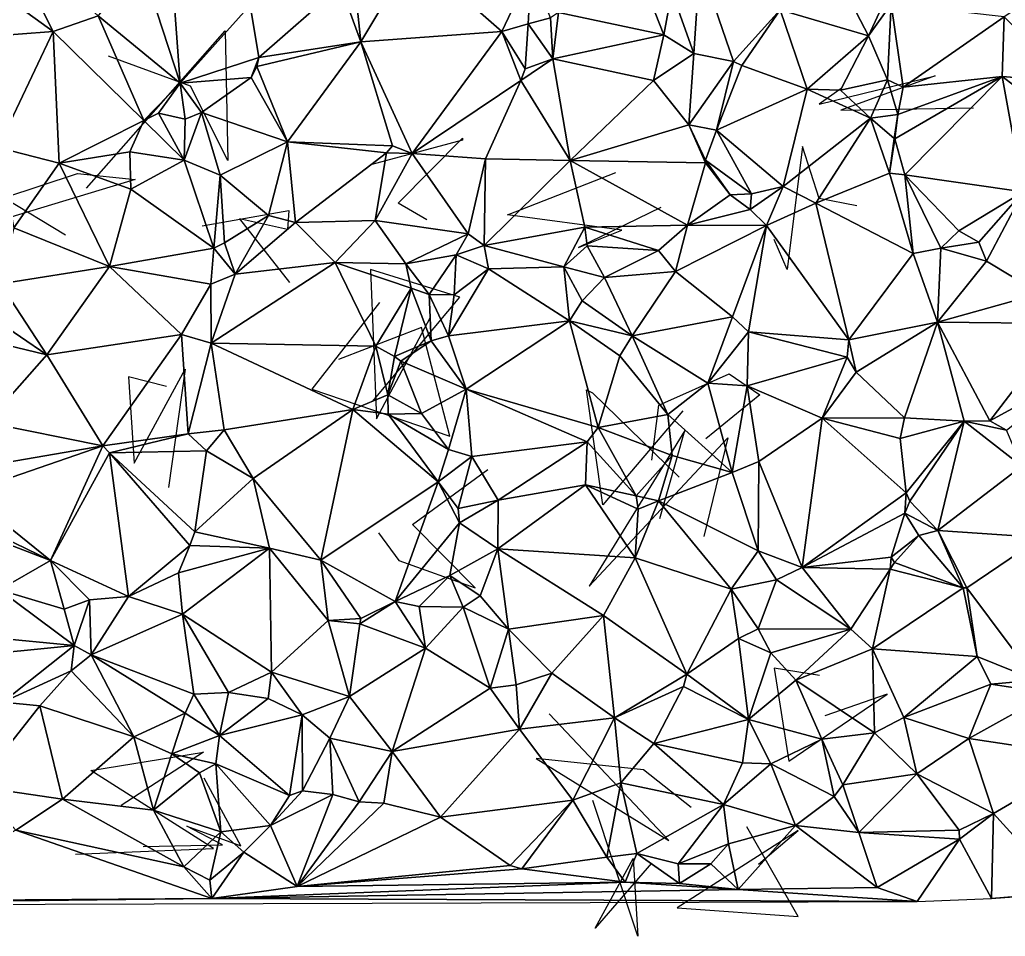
# Model space of a CAD drawing. Header units: metres. Extents: x -15.4 to 15.8, y -15.4 to 15.8.
# Drawn here: x -3.52 to 7.95, y -15.35 to -4.69 of the extents above; entities that cross this region are included whole.
import ezdxf

# ---------------------------------------------------------------- set-up
doc = ezdxf.new("R2010")
doc.units = ezdxf.units.M
doc.layers.add('CRACKS', color=1, linetype='Continuous')
doc.layers.add('STREET_MESH', color=7, linetype='Continuous')

msp = doc.modelspace()

# ---------------------------------------------------------------- linework, layer by layer
at = {"layer": 'CRACKS'}
for points in [[(-2.742, -6.648, 0.1), (-1.129, -4.815, 0.1), (-1.097, -6.326, 0.1), (-1.533, -5.459, 0.1), (-2.483, -5.113, 0.1)], [(6.037, -5.487, 0.1), (5.782, -5.671, 0.1), (7.132, -5.339, 0.1), (6.032, -5.738, 0.1), (7.575, -5.713, 0.1)], [(1.218, -7.016, 0.1), (0.885, -6.821, 0.1), (1.633, -6.067, 0.1), (1.632, -6.09, 0.1), (0.577, -6.373, 0.1)], [(6.218, -6.853, 0.1), (5.782, -6.767, 0.1), (5.589, -6.161, 0.1), (5.41, -7.592, 0.1), (5.259, -7.246, 0.1)], [(-2.986, -7.192, 0.1), (-3.702, -6.761, 0.1), (-2.847, -6.476, 0.1), (-2.175, -6.548, 0.1), (-3.791, -7.035, 0.1)], [(3.938, -6.871, 0.1), (2.982, -7.336, 0.1), (3.488, -7.134, 0.1), (2.158, -6.957, 0.1), (3.416, -6.464, 0.1)], [(-1.394, -7.085, 0.1), (-0.387, -6.907, 0.1), (-0.402, -7.127, 0.1), (-0.963, -7.004, 0.1), (-0.381, -7.746, 0.1)], [(0.587, -9.129, 0.1), (1.6, -7.917, 0.1), (0.563, -7.594, 0.1), (0.633, -9.331, 0.1), (1.262, -8.149, 0.1)], [(0.667, -7.977, 0.1), (-0.118, -8.984, 0.1), (1.487, -9.532, 0.1), (1.155, -8.267, 0.1), (0.192, -8.64, 0.1)], [(-1.81, -8.953, 0.1), (-2.252, -8.843, 0.1), (-2.188, -9.847, 0.1), (-1.592, -8.752, 0.1), (-1.788, -10.128, 0.1)], [(3.835, -9.81, 0.1), (3.917, -9.171, 0.1), (4.736, -8.809, 0.1), (5.091, -9.05, 0.1), (4.464, -9.564, 0.1)], [(4.194, -9.237, 0.1), (3.266, -10.333, 0.1), (3.074, -8.993, 0.1), (3.146, -9.027, 0.1), (4.152, -10.008, 0.1)], [(3.93, -10.49, 0.1), (4.219, -9.468, 0.1), (3.107, -11.279, 0.1), (4.72, -9.55, 0.1), (4.441, -10.701, 0.1)], [(0.654, -10.658, 0.1), (0.893, -10.98, 0.1), (1.782, -11.297, 0.1), (1.052, -10.561, 0.1), (1.926, -9.92, 0.1)], [(5.787, -12.319, 0.1), (5.259, -12.232, 0.1), (5.43, -13.313, 0.1), (6.574, -12.536, 0.1), (5.846, -12.785, 0.1)], [(4.293, -13.854, 0.1), (3.74, -13.413, 0.1), (2.49, -13.283, 0.1), (4.031, -14.237, 0.1), (2.642, -12.763, 0.1)], [(-2.869, -14.398, 0.1), (-1.263, -14.331, 0.1), (-2.69, -13.422, 0.1), (-1.381, -13.208, 0.1), (-2.337, -13.831, 0.1)], [(-2.08, -14.305, 0.1), (-1.16, -14.287, 0.1), (-1.573, -14.07, 0.1), (-0.945, -14.301, 0.1), (-1.372, -13.511, 0.1)], [(3.833, -14.502, 0.1), (3.176, -15.256, 0.1), (3.617, -14.445, 0.1), (3.674, -15.352, 0.1), (3.148, -13.771, 0.1)], [(5.077, -14.514, 0.1), (5.539, -14.119, 0.1), (4.13, -15.02, 0.1), (5.539, -15.123, 0.1), (4.94, -14.077, 0.1)]]:
    msp.add_polyline3d(points, dxfattribs=at)
at = {"layer": 'STREET_MESH'}
for points in [[(-3.729, -3.632), (-4.095, -4.125), (-3.127, -4.824)], [(-2.606, -4.643), (-3.729, -3.632), (-3.127, -4.824)], [(-1.762, -3.889), (-2.125, -3.973), (-1.65, -5.426)], [(-0.836, -4.517), (-1.762, -3.889), (-1.65, -5.426)], [(6.354, -4.876), (5.834, -3.873), (5.329, -4.571)], [(5.834, -3.873), (6.354, -4.876), (6.532, -4.489)], [(-2.125, -3.973), (-2.606, -4.643), (-1.65, -5.426)], [(0.377, -4.244), (0.449, -4.943), (1.062, -3.922)], [(0.449, -4.943), (2.092, -4.825), (1.062, -3.922)], [(2.092, -4.825), (2.432, -4.104), (1.062, -3.922)], [(-4.095, -4.125), (-4.354, -4.919), (-3.127, -4.824)], [(2.398, -4.736), (2.432, -4.104), (2.092, -4.825)], [(2.398, -4.736), (2.655, -4.664), (2.432, -4.104)], [(4.324, -5.08), (4.395, -4.03), (4.069, -4.36)], [(4.324, -5.08), (4.784, -5.175), (4.395, -4.03)], [(4.395, -4.03), (4.784, -5.175), (5.329, -4.571)], [(0.212, -4.293), (-0.836, -4.517), (-0.735, -5.128)], [(0.449, -4.943), (0.212, -4.293), (-0.735, -5.128)], [(0.377, -4.244), (0.212, -4.293), (0.449, -4.943)], [(3.976, -4.861), (3.764, -4.326), (2.751, -4.605)], [(3.764, -4.326), (3.976, -4.861), (4.069, -4.36)], [(7.932, -4.654), (8.695, -5.409), (8.402, -4.343)], [(3.976, -4.861), (4.324, -5.08), (4.069, -4.36)], [(-0.836, -4.517), (-1.65, -5.426), (-0.735, -5.128)], [(4.784, -5.175), (4.883, -5.22), (5.329, -4.571)], [(4.883, -5.22), (5.64, -5.497), (5.329, -4.571)], [(5.64, -5.497), (6.354, -4.876), (5.329, -4.571)], [(6.354, -4.876), (6.62, -4.506), (6.532, -4.489)], [(6.354, -4.876), (6.578, -5.386), (6.62, -4.506)], [(6.62, -4.506), (6.578, -5.386), (6.759, -5.471)], [(7.932, -4.654), (6.62, -4.506), (6.759, -5.471)], [(-2.074, -5.858), (-2.606, -4.643), (-3.127, -4.824)], [(-2.606, -4.643), (-2.074, -5.858), (-1.65, -5.426)], [(2.655, -4.664), (2.398, -4.736), (2.683, -5.141)], [(2.751, -4.605), (2.655, -4.664), (2.683, -5.141)], [(3.976, -4.861), (2.751, -4.605), (2.683, -5.141)], [(7.91, -5.349), (7.932, -4.654), (6.759, -5.471)], [(7.932, -4.654), (7.91, -5.349), (8.695, -5.409)], [(2.361, -5.258), (2.398, -4.736), (2.092, -4.825)], [(2.398, -4.736), (2.361, -5.258), (2.683, -5.141)], [(-4.354, -4.919), (-3.771, -6.175), (-3.127, -4.824)], [(-3.771, -6.175), (-3.059, -6.356), (-3.127, -4.824)], [(-3.059, -6.356), (-2.074, -5.858), (-3.127, -4.824)], [(2.092, -4.825), (0.449, -4.943), (1.049, -6.242)], [(2.312, -5.396), (2.092, -4.825), (1.049, -6.242)], [(2.312, -5.396), (2.361, -5.258), (2.092, -4.825)], [(3.976, -4.861), (2.683, -5.141), (3.856, -5.394)], [(4.324, -5.08), (3.976, -4.861), (3.856, -5.394)], [(6.03, -5.506), (6.354, -4.876), (5.64, -5.497)], [(6.03, -5.506), (6.578, -5.386), (6.354, -4.876)], [(-0.758, -5.231), (0.449, -4.943), (-0.735, -5.128)], [(-0.758, -5.231), (-0.404, -6.106), (0.449, -4.943)], [(-0.404, -6.106), (0.819, -6.156), (0.449, -4.943)], [(0.449, -4.943), (0.819, -6.156), (1.049, -6.242)], [(-1.65, -5.426), (-0.824, -5.36), (-0.735, -5.128)], [(-0.824, -5.36), (-0.758, -5.231), (-0.735, -5.128)], [(2.312, -5.396), (2.887, -6.327), (2.683, -5.141)], [(2.361, -5.258), (2.312, -5.396), (2.683, -5.141)], [(2.683, -5.141), (2.887, -6.327), (3.856, -5.394)], [(4.265, -5.912), (4.324, -5.08), (3.856, -5.394)], [(4.324, -5.08), (4.265, -5.912), (4.784, -5.175)], [(-0.758, -5.231), (-0.824, -5.36), (-0.404, -6.106)], [(4.784, -5.175), (4.265, -5.912), (4.589, -5.972)], [(4.784, -5.175), (4.589, -5.972), (4.883, -5.22)], [(4.883, -5.22), (4.589, -5.972), (5.64, -5.497)], [(-1.402, -5.767), (-0.824, -5.36), (-1.65, -5.426)], [(-0.824, -5.36), (-1.402, -5.767), (-0.404, -6.106)], [(6.578, -5.386), (6.03, -5.506), (6.38, -5.833)], [(6.578, -5.386), (6.38, -5.833), (6.696, -5.788)], [(6.578, -5.386), (6.696, -5.788), (6.759, -5.471)], [(7.91, -5.349), (6.696, -5.788), (6.661, -6.073)], [(6.779, -6.49), (7.91, -5.349), (6.661, -6.073)], [(6.696, -5.788), (7.91, -5.349), (6.759, -5.471)], [(7.91, -5.349), (6.779, -6.49), (8.154, -6.691)], [(7.91, -5.349), (8.197, -5.563), (8.695, -5.409)], [(8.197, -5.563), (7.91, -5.349), (8.154, -6.691)], [(-2.074, -5.858), (-1.905, -5.774), (-1.65, -5.426)], [(-1.905, -5.774), (-1.593, -5.844), (-1.65, -5.426)], [(-1.593, -5.844), (-1.402, -5.767), (-1.65, -5.426)], [(1.902, -6.304), (2.312, -5.396), (1.049, -6.242)], [(2.312, -5.396), (1.902, -6.304), (2.887, -6.327)], [(2.887, -6.327), (4.265, -5.912), (3.856, -5.394)], [(4.589, -5.972), (5.364, -6.629), (5.64, -5.497)], [(5.364, -6.629), (6.38, -5.833), (5.64, -5.497)], [(6.38, -5.833), (6.03, -5.506), (5.64, -5.497)], [(-1.604, -6.32), (-1.905, -5.774), (-2.074, -5.858)], [(-1.905, -5.774), (-1.604, -6.32), (-1.593, -5.844)], [(-1.402, -5.767), (-1.604, -6.32), (-1.185, -6.497)], [(-1.604, -6.32), (-1.402, -5.767), (-1.593, -5.844)], [(-1.402, -5.767), (-1.185, -6.497), (-0.404, -6.106)], [(6.38, -5.833), (5.364, -6.629), (5.741, -6.82)], [(6.599, -6.471), (6.38, -5.833), (5.741, -6.82)], [(6.38, -5.833), (6.655, -6.07), (6.696, -5.788)], [(6.599, -6.471), (6.655, -6.07), (6.38, -5.833)], [(6.696, -5.788), (6.655, -6.07), (6.661, -6.073)], [(-3.059, -6.356), (-2.235, -6.226), (-2.074, -5.858)], [(-2.235, -6.226), (-1.604, -6.32), (-2.074, -5.858)], [(4.46, -6.351), (4.265, -5.912), (2.887, -6.327)], [(4.589, -5.972), (4.265, -5.912), (4.461, -6.323)], [(4.461, -6.323), (4.265, -5.912), (4.46, -6.351)], [(4.589, -5.972), (4.461, -6.323), (4.994, -6.711)], [(5.364, -6.629), (4.589, -5.972), (4.994, -6.711)], [(6.655, -6.07), (6.599, -6.471), (6.661, -6.073)], [(6.599, -6.471), (6.779, -6.49), (6.661, -6.073)], [(-3.588, -7.109), (-3.059, -6.356), (-3.771, -6.175)], [(-1.185, -6.497), (-0.623, -6.966), (-0.404, -6.106)], [(-0.404, -6.106), (-0.623, -6.966), (-0.311, -7.046)], [(0.75, -6.234), (0.819, -6.156), (-0.404, -6.106)], [(0.75, -6.234), (-0.404, -6.106), (-0.311, -7.046)], [(0.819, -6.156), (0.75, -6.234), (1.049, -6.242)], [(-2.235, -6.226), (-3.059, -6.356), (-2.227, -6.659)], [(-1.604, -6.32), (-2.235, -6.226), (-2.227, -6.659)], [(0.617, -7.025), (0.75, -6.234), (-0.311, -7.046)], [(0.75, -6.234), (0.617, -7.025), (1.049, -6.242)], [(0.617, -7.025), (1.698, -7.18), (1.049, -6.242)], [(1.698, -7.18), (1.902, -6.304), (1.049, -6.242)], [(1.902, -6.304), (1.698, -7.18), (1.885, -7.313)], [(2.887, -6.327), (1.902, -6.304), (1.885, -7.313)], [(-3.059, -6.356), (-3.588, -7.109), (-2.472, -7.56)], [(-3.059, -6.356), (-2.472, -7.56), (-2.227, -6.659)], [(-1.259, -7.347), (-1.604, -6.32), (-2.227, -6.659)], [(-1.604, -6.32), (-1.259, -7.347), (-1.185, -6.497)], [(3.055, -7.102), (2.887, -6.327), (1.885, -7.313)], [(4.251, -7.078), (4.46, -6.351), (2.887, -6.327)], [(3.055, -7.102), (4.251, -7.078), (2.887, -6.327)], [(4.251, -7.078), (4.748, -6.726), (4.46, -6.351)], [(4.748, -6.726), (4.461, -6.323), (4.46, -6.351)], [(4.461, -6.323), (4.748, -6.726), (4.994, -6.711)], [(-1.185, -6.497), (-1.259, -7.347), (-1.136, -7.284)], [(-0.623, -6.966), (-1.185, -6.497), (-1.136, -7.284)], [(6.873, -7.409), (6.599, -6.471), (5.741, -6.82)], [(6.599, -6.471), (6.873, -7.409), (6.779, -6.49)], [(6.779, -6.49), (7.407, -7.143), (8.154, -6.691)], [(7.407, -7.143), (6.779, -6.49), (7.198, -7.346)], [(6.779, -6.49), (6.873, -7.409), (7.198, -7.346)], [(4.977, -6.896), (5.364, -6.629), (4.994, -6.711)], [(5.364, -6.629), (4.977, -6.896), (5.17, -7.083)], [(5.741, -6.82), (5.364, -6.629), (5.17, -7.083)], [(-2.472, -7.56), (-1.259, -7.347), (-2.227, -6.659)], [(4.977, -6.896), (4.748, -6.726), (4.251, -7.078)], [(4.748, -6.726), (4.977, -6.896), (4.994, -6.711)], [(7.407, -7.143), (7.638, -7.275), (8.154, -6.691)], [(7.638, -7.275), (7.729, -7.498), (8.154, -6.691)], [(7.729, -7.498), (8.353, -7.874), (8.154, -6.691)], [(6.128, -8.412), (5.741, -6.82), (5.17, -7.083)], [(6.128, -8.412), (6.873, -7.409), (5.741, -6.82)], [(-0.623, -6.966), (-1.136, -7.284), (-1.012, -7.649)], [(-0.311, -7.046), (-0.623, -6.966), (-1.012, -7.649)], [(4.977, -6.896), (4.251, -7.078), (5.17, -7.083)], [(0.153, -7.51), (-0.311, -7.046), (-1.012, -7.649)], [(0.153, -7.51), (0.617, -7.025), (-0.311, -7.046)], [(0.153, -7.51), (0.974, -7.526), (0.617, -7.025)], [(0.617, -7.025), (0.974, -7.526), (1.698, -7.18)], [(2.813, -7.562), (3.055, -7.102), (1.885, -7.313)], [(3.055, -7.102), (2.813, -7.562), (3.082, -7.319)], [(4.251, -7.078), (3.055, -7.102), (3.913, -7.373)], [(3.055, -7.102), (3.082, -7.319), (3.913, -7.373)], [(4.112, -7.618), (4.251, -7.078), (3.913, -7.373)], [(4.251, -7.078), (4.112, -7.618), (5.17, -7.083)], [(4.112, -7.618), (4.775, -8.144), (5.17, -7.083)], [(4.775, -8.144), (4.96, -8.318), (5.17, -7.083)], [(4.96, -8.318), (6.128, -8.412), (5.17, -7.083)], [(-3.588, -7.109), (-3.743, -7.761), (-2.472, -7.56)], [(0.974, -7.526), (1.561, -7.424), (1.698, -7.18)], [(1.698, -7.18), (1.561, -7.424), (1.885, -7.313)], [(7.638, -7.275), (7.407, -7.143), (7.198, -7.346)], [(-1.136, -7.284), (-1.259, -7.347), (-1.012, -7.649)], [(1.561, -7.424), (1.936, -7.586), (1.885, -7.313)], [(1.936, -7.586), (2.813, -7.562), (1.885, -7.313)], [(2.813, -7.562), (3.286, -7.686), (3.082, -7.319)], [(3.082, -7.319), (3.286, -7.686), (3.913, -7.373)], [(7.729, -7.498), (7.638, -7.275), (7.198, -7.346)], [(-1.295, -7.764), (-1.259, -7.347), (-2.472, -7.56)], [(-1.259, -7.347), (-1.295, -7.764), (-1.012, -7.649)], [(0.974, -7.526), (1.245, -7.886), (1.561, -7.424)], [(1.245, -7.886), (1.536, -7.889), (1.561, -7.424)], [(1.536, -7.889), (1.936, -7.586), (1.561, -7.424)], [(3.286, -7.686), (4.112, -7.618), (3.913, -7.373)], [(6.873, -7.409), (6.128, -8.412), (7.156, -8.207)], [(7.198, -7.346), (6.873, -7.409), (7.156, -8.207)], [(7.729, -7.498), (7.198, -7.346), (7.156, -8.207)], [(-2.472, -7.56), (-3.743, -7.761), (-3.204, -8.586)], [(-1.635, -8.348), (-2.472, -7.56), (-3.204, -8.586)], [(-1.635, -8.348), (-1.295, -7.764), (-2.472, -7.56)], [(-1.291, -8.452), (0.153, -7.51), (-1.012, -7.649)], [(0.153, -7.51), (-1.291, -8.452), (0.624, -8.486)], [(0.153, -7.51), (0.624, -8.486), (1.037, -7.809)], [(0.974, -7.526), (0.153, -7.51), (1.037, -7.809)], [(1.245, -7.886), (0.974, -7.526), (1.037, -7.809)], [(2.813, -7.562), (1.936, -7.586), (2.878, -8.189)], [(3.025, -7.956), (2.813, -7.562), (2.878, -8.189)], [(3.025, -7.956), (3.286, -7.686), (2.813, -7.562)], [(8.353, -7.874), (7.729, -7.498), (7.156, -8.207)], [(-1.295, -7.764), (-1.291, -8.452), (-1.012, -7.649)], [(1.936, -7.586), (1.469, -8.367), (2.878, -8.189)], [(1.469, -8.367), (1.936, -7.586), (1.536, -7.889)], [(4.112, -7.618), (3.286, -7.686), (3.608, -8.366)], [(4.775, -8.144), (4.112, -7.618), (3.608, -8.366)], [(-3.743, -7.761), (-4.126, -7.959), (-3.204, -8.586)], [(-1.291, -8.452), (-1.295, -7.764), (-1.635, -8.348)], [(3.286, -7.686), (3.025, -7.956), (3.608, -8.366)], [(0.624, -8.486), (0.843, -8.605), (1.037, -7.809)], [(0.843, -8.605), (1.27, -8.425), (1.037, -7.809)], [(1.27, -8.425), (1.245, -7.886), (1.037, -7.809)], [(1.469, -8.367), (1.245, -7.886), (1.27, -8.425)], [(1.245, -7.886), (1.469, -8.367), (1.536, -7.889)], [(8.635, -8.221), (8.353, -7.874), (7.156, -8.207)], [(-3.204, -8.586), (-4.126, -7.959), (-4.504, -8.272)], [(3.025, -7.956), (2.878, -8.189), (3.608, -8.366)], [(2.878, -8.189), (1.469, -8.367), (1.677, -8.987)], [(3.209, -9.431), (2.878, -8.189), (1.677, -8.987)], [(3.608, -8.366), (2.878, -8.189), (3.463, -8.598)], [(2.878, -8.189), (3.209, -9.431), (3.463, -8.598)], [(4.485, -8.915), (4.775, -8.144), (3.608, -8.366)], [(4.775, -8.144), (4.485, -8.915), (4.96, -8.318)], [(6.128, -8.412), (6.212, -8.788), (7.156, -8.207)], [(6.212, -8.788), (6.775, -9.321), (7.156, -8.207)], [(6.775, -9.321), (7.467, -9.359), (7.156, -8.207)], [(7.467, -9.359), (7.767, -9.355), (7.156, -8.207)], [(7.767, -9.355), (8.635, -8.221), (7.156, -8.207)], [(8.635, -8.221), (7.767, -9.355), (8.812, -8.784)], [(-3.899, -9.373), (-3.204, -8.586), (-4.504, -8.272)], [(-2.551, -9.644), (-1.635, -8.348), (-3.204, -8.586)], [(-1.635, -8.348), (-2.551, -9.644), (-1.559, -9.504)], [(-1.291, -8.452), (-1.635, -8.348), (-1.559, -9.504)], [(1.469, -8.367), (1.27, -8.425), (1.677, -8.987)], [(4.022, -9.282), (3.608, -8.366), (3.463, -8.598)], [(4.022, -9.282), (4.485, -8.915), (3.608, -8.366)], [(4.96, -8.318), (4.485, -8.915), (4.944, -8.948)], [(6.106, -8.614), (4.96, -8.318), (4.944, -8.948)], [(6.106, -8.614), (6.128, -8.412), (4.96, -8.318)], [(-1.138, -9.458), (-1.291, -8.452), (-1.559, -9.504)], [(-1.291, -8.452), (0.357, -9.223), (0.624, -8.486)], [(0.357, -9.223), (-1.291, -8.452), (-1.138, -9.458)], [(0.843, -8.605), (0.916, -8.661), (1.27, -8.425)], [(1.27, -8.425), (0.916, -8.661), (1.677, -8.987)], [(6.128, -8.412), (6.106, -8.614), (6.212, -8.788)], [(-3.899, -9.373), (-2.551, -9.644), (-3.204, -8.586)], [(0.357, -9.223), (0.764, -9.05), (0.624, -8.486)], [(0.764, -9.05), (0.843, -8.605), (0.624, -8.486)], [(3.209, -9.431), (4.022, -9.282), (3.463, -8.598)], [(0.843, -8.605), (0.764, -9.05), (0.916, -8.661)], [(0.764, -9.05), (1.154, -9.269), (0.916, -8.661)], [(0.916, -8.661), (1.154, -9.269), (1.677, -8.987)], [(5.815, -9.324), (6.106, -8.614), (4.944, -8.948)], [(6.106, -8.614), (5.815, -9.324), (6.212, -8.788)], [(5.815, -9.324), (6.775, -9.321), (6.212, -8.788)], [(7.767, -9.355), (7.961, -9.461), (8.812, -8.784)], [(4.485, -8.915), (4.022, -9.282), (4.768, -9.957)], [(4.485, -8.915), (4.768, -9.957), (4.944, -8.948)], [(0.764, -9.05), (0.357, -9.223), (0.768, -9.278)], [(1.154, -9.269), (0.764, -9.05), (0.768, -9.278)], [(1.154, -9.269), (1.468, -9.686), (1.677, -8.987)], [(1.468, -9.686), (1.743, -9.77), (1.677, -8.987)], [(1.743, -9.77), (3.083, -9.599), (1.677, -8.987)], [(3.083, -9.599), (3.209, -9.431), (1.677, -8.987)], [(4.768, -9.957), (5.081, -9.827), (4.944, -8.948)], [(5.081, -9.827), (5.815, -9.324), (4.944, -8.948)], [(-0.803, -10.024), (0.357, -9.223), (-1.138, -9.458)], [(0.357, -9.223), (-0.803, -10.024), (-0.015, -10.977)], [(0.357, -9.223), (-0.015, -10.977), (1.348, -10.064)], [(0.768, -9.278), (0.357, -9.223), (1.348, -10.064)], [(1.468, -9.686), (1.154, -9.269), (0.768, -9.278)], [(1.468, -9.686), (0.768, -9.278), (1.348, -10.064)], [(3.209, -9.431), (4.071, -9.759), (4.022, -9.282)], [(4.022, -9.282), (4.071, -9.759), (4.768, -9.957)], [(-3.899, -9.373), (-4.127, -9.918), (-2.551, -9.644)], [(5.815, -9.324), (5.081, -9.827), (5.584, -11.06)], [(6.794, -10.192), (5.815, -9.324), (5.584, -11.06)], [(6.724, -9.56), (6.775, -9.321), (5.815, -9.324)], [(6.724, -9.56), (5.815, -9.324), (6.794, -10.192)], [(6.724, -9.56), (7.467, -9.359), (6.775, -9.321)], [(7.467, -9.359), (6.724, -9.56), (6.794, -10.192)], [(6.837, -10.289), (7.467, -9.359), (6.794, -10.192)], [(6.837, -10.289), (7.161, -10.63), (7.467, -9.359)], [(7.467, -9.359), (7.161, -10.63), (8.14, -9.883)], [(7.767, -9.355), (7.467, -9.359), (7.961, -9.461)], [(7.467, -9.359), (8.14, -9.883), (7.961, -9.461)], [(-2.551, -9.644), (-2.472, -9.727), (-1.559, -9.504)], [(-2.472, -9.727), (-1.346, -9.704), (-1.559, -9.504)], [(-1.346, -9.704), (-1.138, -9.458), (-1.559, -9.504)], [(-1.346, -9.704), (-0.803, -10.024), (-1.138, -9.458)], [(3.083, -9.599), (3.654, -10.227), (3.209, -9.431)], [(3.654, -10.227), (4.071, -9.759), (3.209, -9.431)], [(3.083, -9.599), (1.743, -9.77), (2.047, -10.279)], [(3.083, -9.599), (2.047, -10.279), (3.062, -10.098)], [(3.654, -10.227), (3.083, -9.599), (3.062, -10.098)], [(-4.137, -10.193), (-3.161, -10.978), (-2.551, -9.644)], [(-4.127, -9.918), (-4.137, -10.193), (-2.551, -9.644)], [(-3.161, -10.978), (-2.472, -9.727), (-2.551, -9.644)], [(-2.472, -9.727), (-3.161, -10.978), (-2.252, -11.399)], [(-1.48, -10.645), (-1.346, -9.704), (-2.472, -9.727)], [(-1.539, -10.804), (-2.472, -9.727), (-2.252, -11.399)], [(-1.539, -10.804), (-1.48, -10.645), (-2.472, -9.727)], [(-0.803, -10.024), (-1.346, -9.704), (-1.48, -10.645)], [(1.743, -9.77), (1.468, -9.686), (1.348, -10.064)], [(1.584, -10.373), (1.743, -9.77), (1.348, -10.064)], [(1.743, -9.77), (1.584, -10.373), (2.047, -10.279)], [(4.071, -9.759), (3.654, -10.227), (3.914, -10.286)], [(4.071, -9.759), (3.914, -10.286), (4.768, -9.957)], [(5.073, -10.868), (5.081, -9.827), (4.768, -9.957)], [(5.081, -9.827), (5.073, -10.868), (5.584, -11.06)], [(3.914, -10.286), (5.073, -10.868), (4.768, -9.957)], [(7.161, -10.63), (8.364, -10.712), (8.14, -9.883)], [(-0.803, -10.024), (-1.48, -10.645), (-0.611, -10.837)], [(-0.015, -10.977), (-0.803, -10.024), (-0.611, -10.837)], [(-0.015, -10.977), (0.848, -11.455), (1.348, -10.064)], [(0.848, -11.455), (1.598, -10.539), (1.348, -10.064)], [(1.598, -10.539), (1.584, -10.373), (1.348, -10.064)], [(-3.161, -10.978), (-4.137, -10.193), (-4.144, -10.504)], [(2.047, -10.279), (2.044, -10.843), (3.062, -10.098)], [(2.044, -10.843), (3.641, -10.947), (3.062, -10.098)], [(3.641, -10.947), (3.675, -10.38), (3.062, -10.098)], [(3.675, -10.38), (3.654, -10.227), (3.062, -10.098)], [(6.777, -10.428), (6.794, -10.192), (5.584, -11.06)], [(6.777, -10.428), (6.837, -10.289), (6.794, -10.192)], [(1.584, -10.373), (1.598, -10.539), (2.047, -10.279)], [(1.598, -10.539), (2.044, -10.843), (2.047, -10.279)], [(3.641, -10.947), (3.914, -10.286), (3.675, -10.38)], [(3.641, -10.947), (4.756, -11.313), (3.914, -10.286)], [(3.914, -10.286), (3.654, -10.227), (3.675, -10.38)], [(3.914, -10.286), (4.756, -11.313), (5.073, -10.868)], [(7.161, -10.63), (6.837, -10.289), (6.777, -10.428)], [(6.619, -10.942), (6.777, -10.428), (5.584, -11.06)], [(6.939, -10.687), (6.777, -10.428), (6.619, -10.942)], [(6.939, -10.687), (7.161, -10.63), (6.777, -10.428)], [(-4.16, -10.594), (-3.161, -10.978), (-4.144, -10.504)], [(1.486, -11.153), (1.598, -10.539), (0.848, -11.455)], [(1.486, -11.153), (2.044, -10.843), (1.598, -10.539)], [(-4.16, -10.594), (-3.755, -11.319), (-3.161, -10.978)], [(-1.48, -10.645), (-1.539, -10.804), (-0.611, -10.837)], [(7.161, -10.63), (6.939, -10.687), (7.455, -11.296)], [(7.501, -11.299), (7.161, -10.63), (7.455, -11.296)], [(8.364, -10.712), (7.161, -10.63), (7.501, -11.299)], [(6.657, -11.004), (6.939, -10.687), (6.619, -10.942)], [(6.939, -10.687), (6.657, -11.004), (7.455, -11.296)], [(8.3, -12.371), (8.364, -10.712), (7.501, -11.299)], [(-1.672, -11.123), (-1.539, -10.804), (-2.252, -11.399)], [(-1.539, -10.804), (-1.672, -11.123), (-0.611, -10.837)], [(-1.672, -11.123), (-1.624, -11.602), (-0.611, -10.837)], [(-1.624, -11.602), (-0.588, -12.279), (-0.611, -10.837)], [(0.069, -11.676), (-0.015, -10.977), (-0.611, -10.837)], [(-0.588, -12.279), (0.069, -11.676), (-0.611, -10.837)], [(2.044, -10.843), (1.486, -11.153), (1.837, -11.389)], [(2.044, -10.843), (1.837, -11.389), (2.166, -11.779)], [(2.044, -10.843), (2.166, -11.779), (3.274, -11.62)], [(3.641, -10.947), (2.044, -10.843), (3.274, -11.62)], [(4.756, -11.313), (5.285, -11.203), (5.073, -10.868)], [(5.073, -10.868), (5.285, -11.203), (5.584, -11.06)], [(-3.755, -11.319), (-2.999, -11.545), (-3.161, -10.978)], [(-3.161, -10.978), (-2.705, -11.436), (-2.252, -11.399)], [(-2.999, -11.545), (-2.705, -11.436), (-3.161, -10.978)], [(0.069, -11.676), (0.45, -11.655), (-0.015, -10.977)], [(0.45, -11.655), (0.848, -11.455), (-0.015, -10.977)], [(3.641, -10.947), (3.274, -11.62), (4.242, -12.303)], [(4.756, -11.313), (3.641, -10.947), (4.242, -12.303)], [(6.606, -11.081), (6.619, -10.942), (5.584, -11.06)], [(6.657, -11.004), (6.619, -10.942), (6.606, -11.081)], [(6.657, -11.004), (6.606, -11.081), (7.455, -11.296)], [(5.285, -11.203), (6.148, -11.779), (5.584, -11.06)], [(6.148, -11.779), (6.606, -11.081), (5.584, -11.06)], [(6.148, -11.779), (6.402, -12.008), (6.606, -11.081)], [(6.606, -11.081), (6.402, -12.008), (7.455, -11.296)], [(-1.624, -11.602), (-1.672, -11.123), (-2.252, -11.399)], [(1.129, -11.515), (1.486, -11.153), (0.848, -11.455)], [(1.129, -11.515), (1.64, -11.524), (1.486, -11.153)], [(1.486, -11.153), (1.64, -11.524), (1.837, -11.389)], [(4.756, -11.313), (5.073, -11.774), (5.285, -11.203)], [(5.073, -11.774), (6.148, -11.779), (5.285, -11.203)], [(-4.176, -11.844), (-2.886, -11.967), (-3.755, -11.319)], [(-3.755, -11.319), (-2.886, -11.967), (-2.999, -11.545)], [(4.844, -11.887), (4.756, -11.313), (4.242, -12.303)], [(5.073, -11.774), (4.756, -11.313), (4.844, -11.887)], [(6.402, -12.008), (7.62, -12.095), (7.455, -11.296)], [(7.62, -12.095), (7.501, -11.299), (7.455, -11.296)], [(7.62, -12.095), (8.3, -12.371), (7.501, -11.299)], [(-2.999, -11.545), (-2.886, -11.967), (-2.705, -11.436)], [(-2.705, -11.436), (-2.886, -11.967), (-2.686, -12.076)], [(-2.705, -11.436), (-2.686, -12.076), (-2.252, -11.399)], [(-2.686, -12.076), (-1.624, -11.602), (-2.252, -11.399)], [(0.437, -11.718), (1.202, -11.998), (0.848, -11.455)], [(0.45, -11.655), (0.437, -11.718), (0.848, -11.455)], [(1.202, -11.998), (1.129, -11.515), (0.848, -11.455)], [(1.837, -11.389), (1.64, -11.524), (2.166, -11.779)], [(1.64, -11.524), (1.129, -11.515), (1.202, -11.998)], [(1.64, -11.524), (1.202, -11.998), (1.953, -12.464)], [(2.166, -11.779), (1.64, -11.524), (1.953, -12.464)], [(-1.494, -12.535), (-1.624, -11.602), (-2.686, -12.076)], [(-1.624, -11.602), (-1.494, -12.535), (-1.089, -12.516)], [(-0.588, -12.279), (-1.624, -11.602), (-1.089, -12.516)], [(-0.588, -12.279), (0.32, -12.56), (0.069, -11.676)], [(0.437, -11.718), (0.45, -11.655), (0.069, -11.676)], [(0.32, -12.56), (0.437, -11.718), (0.069, -11.676)], [(3.274, -11.62), (2.166, -11.779), (2.672, -12.29)], [(3.401, -12.809), (3.274, -11.62), (2.672, -12.29)], [(3.274, -11.62), (3.401, -12.809), (4.242, -12.303)], [(1.202, -11.998), (0.437, -11.718), (0.32, -12.56)], [(2.257, -12.427), (2.166, -11.779), (1.953, -12.464)], [(2.166, -11.779), (2.257, -12.427), (2.672, -12.29)], [(5.073, -11.774), (4.844, -11.887), (5.221, -12.052)], [(6.148, -11.779), (5.073, -11.774), (5.221, -12.052)], [(5.509, -12.37), (6.148, -11.779), (5.221, -12.052)], [(6.148, -11.779), (5.509, -12.37), (6.402, -12.008)], [(-4.171, -12.098), (-2.886, -11.967), (-4.176, -11.844)], [(4.96, -12.83), (4.844, -11.887), (4.242, -12.303)], [(4.844, -11.887), (4.96, -12.83), (5.221, -12.052)], [(-2.886, -11.967), (-4.171, -12.098), (-3.715, -12.629)], [(-2.886, -11.967), (-3.715, -12.629), (-2.92, -12.263)], [(-2.886, -11.967), (-2.92, -12.263), (-2.686, -12.076)], [(0.814, -13.203), (1.202, -11.998), (0.32, -12.56)], [(1.202, -11.998), (0.814, -13.203), (1.953, -12.464)], [(6.402, -12.008), (5.509, -12.37), (6.424, -12.983)], [(6.402, -12.008), (6.424, -12.983), (6.765, -12.806)], [(7.62, -12.095), (6.402, -12.008), (6.765, -12.806)], [(-2.92, -12.263), (-2.19, -13.029), (-2.686, -12.076)], [(-2.19, -13.029), (-1.592, -12.755), (-2.686, -12.076)], [(-1.592, -12.755), (-1.494, -12.535), (-2.686, -12.076)], [(4.96, -12.83), (5.509, -12.37), (5.221, -12.052)], [(7.777, -12.42), (7.62, -12.095), (6.765, -12.806)], [(7.777, -12.42), (8.3, -12.371), (7.62, -12.095)], [(-2.92, -12.263), (-3.715, -12.629), (-3.283, -12.672)], [(-2.19, -13.029), (-2.92, -12.263), (-3.283, -12.672)], [(-0.628, -12.583), (-0.588, -12.279), (-1.089, -12.516)], [(-0.588, -12.279), (-0.628, -12.583), (-0.234, -12.774)], [(0.32, -12.56), (-0.588, -12.279), (-0.234, -12.774)], [(2.257, -12.427), (2.295, -12.941), (2.672, -12.29)], [(2.295, -12.941), (3.401, -12.809), (2.672, -12.29)], [(3.401, -12.809), (4.205, -12.446), (4.242, -12.303)], [(4.205, -12.446), (4.96, -12.83), (4.242, -12.303)], [(5.509, -12.37), (4.96, -12.83), (5.814, -13.059)], [(6.424, -12.983), (5.509, -12.37), (5.814, -13.059)], [(8.3, -12.371), (7.777, -12.42), (8.473, -12.522)], [(0.814, -13.203), (2.295, -12.941), (1.953, -12.464)], [(2.295, -12.941), (2.257, -12.427), (1.953, -12.464)], [(4.205, -12.446), (3.401, -12.809), (3.859, -13.108)], [(4.96, -12.83), (4.205, -12.446), (3.859, -13.108)], [(7.522, -13.052), (7.777, -12.42), (6.765, -12.806)], [(8.473, -12.522), (7.777, -12.42), (7.522, -13.052)], [(-1.194, -13.014), (-1.494, -12.535), (-1.592, -12.755)], [(-1.494, -12.535), (-1.194, -13.014), (-1.089, -12.516)], [(-1.194, -13.014), (-0.628, -12.583), (-1.089, -12.516)], [(-0.234, -12.774), (-0.628, -12.583), (-1.194, -13.014)], [(0.09, -13.045), (0.32, -12.56), (-0.234, -12.774)], [(0.09, -13.045), (0.814, -13.203), (0.32, -12.56)], [(8.473, -12.522), (7.522, -13.052), (8.936, -13.265)], [(-3.715, -12.629), (-4.024, -13.607), (-3.283, -12.672)], [(-4.024, -13.607), (-3.019, -13.756), (-3.283, -12.672)], [(-3.019, -13.756), (-2.19, -13.029), (-3.283, -12.672)], [(-1.592, -12.755), (-2.19, -13.029), (-1.747, -13.23)], [(-1.194, -13.014), (-1.592, -12.755), (-1.747, -13.23)], [(-0.379, -13.715), (-0.234, -12.774), (-1.194, -13.014)], [(-0.229, -13.659), (-0.234, -12.774), (-0.379, -13.715)], [(-0.229, -13.659), (0.09, -13.045), (-0.234, -12.774)], [(3.401, -12.809), (2.295, -12.941), (2.916, -13.769)], [(3.473, -13.566), (3.401, -12.809), (2.916, -13.769)], [(3.859, -13.108), (3.401, -12.809), (3.473, -13.566)], [(4.96, -12.83), (3.859, -13.108), (4.888, -13.332)], [(4.96, -12.83), (4.888, -13.332), (5.221, -13.344)], [(5.814, -13.059), (4.96, -12.83), (5.221, -13.344)], [(6.424, -12.983), (6.917, -13.461), (6.765, -12.806)], [(6.917, -13.461), (7.522, -13.052), (6.765, -12.806)], [(0.814, -13.203), (1.376, -13.965), (2.295, -12.941)], [(2.295, -12.941), (1.376, -13.965), (2.916, -13.769)], [(-1.96, -13.883), (-2.19, -13.029), (-3.019, -13.756)], [(-2.19, -13.029), (-1.96, -13.883), (-1.747, -13.23)], [(-1.237, -13.344), (-1.194, -13.014), (-1.747, -13.23)], [(-1.237, -13.344), (-0.379, -13.715), (-1.194, -13.014)], [(0.09, -13.045), (-0.229, -13.659), (0.125, -13.7)], [(0.431, -13.787), (0.09, -13.045), (0.125, -13.7)], [(0.814, -13.203), (0.09, -13.045), (0.431, -13.787)], [(5.957, -13.727), (5.814, -13.059), (5.221, -13.344)], [(6.424, -12.983), (5.814, -13.059), (6.057, -13.589)], [(5.814, -13.059), (5.957, -13.727), (6.057, -13.589)], [(6.917, -13.461), (6.424, -12.983), (6.057, -13.589)], [(7.522, -13.052), (6.917, -13.461), (7.811, -13.923)], [(8.936, -13.265), (7.522, -13.052), (7.811, -13.923)], [(3.859, -13.108), (3.473, -13.566), (4.67, -13.818)], [(4.888, -13.332), (3.859, -13.108), (4.67, -13.818)], [(-1.96, -13.883), (-1.427, -13.45), (-1.747, -13.23)], [(-1.427, -13.45), (-1.237, -13.344), (-1.747, -13.23)], [(0.814, -13.203), (0.431, -13.787), (0.719, -13.804)], [(1.376, -13.965), (0.814, -13.203), (0.719, -13.804)], [(8.936, -13.265), (7.811, -13.923), (8.644, -14.844)], [(-1.237, -13.344), (-1.427, -13.45), (-1.179, -14.136)], [(-1.237, -13.344), (-0.601, -14.063), (-0.379, -13.715)], [(-0.601, -14.063), (-1.237, -13.344), (-1.179, -14.136)], [(4.888, -13.332), (4.67, -13.818), (5.221, -13.344)], [(4.67, -13.818), (5.507, -14.064), (5.221, -13.344)], [(5.507, -14.064), (5.957, -13.727), (5.221, -13.344)], [(-1.427, -13.45), (-1.96, -13.883), (-1.179, -14.136)], [(6.242, -14.143), (6.917, -13.461), (6.057, -13.589)], [(6.917, -13.461), (6.242, -14.143), (7.408, -14.117)], [(6.917, -13.461), (7.408, -14.117), (7.811, -13.923)], [(-4.024, -13.607), (-3.562, -14.118), (-3.019, -13.756)], [(3.312, -14.43), (3.473, -13.566), (2.916, -13.769)], [(3.312, -14.43), (3.661, -14.388), (3.473, -13.566)], [(3.473, -13.566), (3.661, -14.388), (4.67, -13.818)], [(5.957, -13.727), (6.242, -14.143), (6.057, -13.589)], [(-3.562, -14.118), (-1.61, -14.545), (-3.019, -13.756)], [(-1.61, -14.545), (-1.96, -13.883), (-3.019, -13.756)], [(-0.601, -14.063), (-0.229, -13.659), (-0.379, -13.715)], [(0.125, -13.7), (-0.229, -13.659), (-0.601, -14.063)], [(0.125, -13.7), (-0.601, -14.063), (-0.291, -14.774)], [(0.431, -13.787), (0.125, -13.7), (-0.291, -14.774)], [(5.507, -14.064), (6.242, -14.143), (5.957, -13.727)], [(0.719, -13.804), (0.431, -13.787), (-0.291, -14.774)], [(1.376, -13.965), (0.719, -13.804), (-0.291, -14.774)], [(1.376, -13.965), (2.186, -14.529), (2.916, -13.769)], [(2.186, -14.529), (2.324, -14.567), (2.916, -13.769)], [(2.324, -14.567), (3.312, -14.43), (2.916, -13.769)], [(3.661, -14.388), (4.141, -14.509), (4.67, -13.818)], [(4.141, -14.509), (4.725, -14.275), (4.67, -13.818)], [(4.725, -14.275), (5.507, -14.064), (4.67, -13.818)], [(-1.96, -13.883), (-1.61, -14.545), (-1.179, -14.136)], [(2.186, -14.529), (1.376, -13.965), (-0.291, -14.774)], [(7.408, -14.117), (7.413, -14.22), (7.811, -13.923)], [(7.413, -14.22), (7.785, -14.911), (7.811, -13.923)], [(7.811, -13.923), (7.785, -14.911), (8.644, -14.844)], [(-0.601, -14.063), (-1.179, -14.136), (-0.909, -14.372)], [(-0.601, -14.063), (-0.909, -14.372), (-0.291, -14.774)], [(5.507, -14.064), (4.725, -14.275), (4.841, -14.808)], [(5.507, -14.064), (4.841, -14.808), (6.455, -14.785)], [(6.242, -14.143), (5.507, -14.064), (6.455, -14.785)], [(-1.284, -14.913), (-3.562, -14.118), (-5.088, -14.939)], [(-1.61, -14.545), (-3.562, -14.118), (-1.284, -14.913)], [(-1.61, -14.545), (-1.305, -14.7), (-1.179, -14.136)], [(-1.179, -14.136), (-1.305, -14.7), (-0.909, -14.372)], [(6.242, -14.143), (7.413, -14.22), (7.408, -14.117)], [(7.413, -14.22), (6.242, -14.143), (6.455, -14.785)], [(4.725, -14.275), (4.141, -14.509), (4.522, -14.507)], [(4.725, -14.275), (4.522, -14.507), (4.841, -14.808)], [(6.923, -14.945), (7.413, -14.22), (6.455, -14.785)], [(7.413, -14.22), (6.923, -14.945), (7.785, -14.911)], [(-0.909, -14.372), (-1.305, -14.7), (-1.284, -14.913)], [(-0.909, -14.372), (-1.284, -14.913), (-0.291, -14.774)], [(3.524, -14.723), (3.312, -14.43), (2.324, -14.567)], [(3.661, -14.388), (3.312, -14.43), (3.524, -14.723)], [(3.661, -14.388), (3.524, -14.723), (4.158, -14.737)], [(4.141, -14.509), (3.661, -14.388), (4.158, -14.737)], [(-1.305, -14.7), (-1.61, -14.545), (-1.284, -14.913)], [(2.324, -14.567), (2.186, -14.529), (-0.291, -14.774)], [(4.522, -14.507), (4.141, -14.509), (4.158, -14.737)], [(4.841, -14.808), (4.522, -14.507), (4.158, -14.737)], [(3.524, -14.723), (2.324, -14.567), (-0.291, -14.774)], [(7.785, -14.911), (11.582, -14.627), (8.644, -14.844)], [(-1.284, -14.913), (3.524, -14.723), (-0.291, -14.774)], [(4.841, -14.808), (3.524, -14.723), (-1.284, -14.913)], [(3.524, -14.723), (4.841, -14.808), (4.158, -14.737)], [(4.841, -14.808), (6.923, -14.945), (6.455, -14.785)], [(6.923, -14.945), (4.841, -14.808), (-1.284, -14.913)], [(-1.284, -14.913), (-5.088, -14.939), (-8.297, -14.992)], [(6.923, -14.945), (-1.284, -14.913), (-8.297, -14.992)]]:
    msp.add_3dface(points, dxfattribs=at)

doc.saveas('drawing.dxf')
